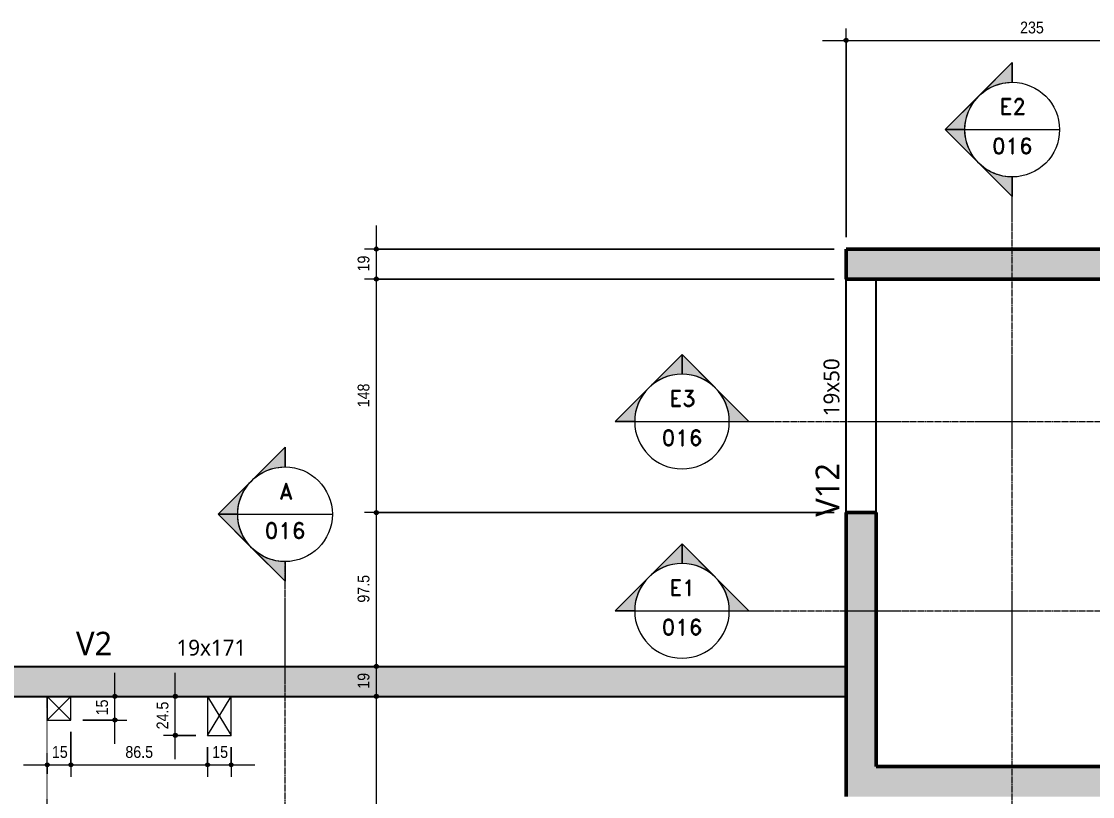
# Model space of a CAD drawing. Header units: centimetres. Extents: x -1139 to 26418, y -889 to 84390.
# Drawn here: x 2252 to 2931, y 327 to 818 of the extents above; entities that cross this region are included whole.
import ezdxf

# ---------------------------------------------------------------- set-up
doc = ezdxf.new("R2010")
doc.units = ezdxf.units.CM
doc.linetypes.add('Aligning Line', pattern=[0.635, 0.3175, -0.3175])
doc.linetypes.add('Centro de 6 mm', pattern=[1.32, 0.6, -0.24, 0.24, -0.24])
for name, color, linetype, lineweight in [('A-ANNO-DIMS', 7, 'Continuous', 9), ('A-ANNO-DIMS-50', 7, 'Continuous', 9), ('A-FLOR', 7, 'Continuous', 9), ('G-ANNO-SYMB', 7, 'Continuous', 9), ('S-BEAM', 7, 'Continuous', 9), ('S-BEAM-IDEN', 7, 'Continuous', 9), ('S-COLS', 7, 'Continuous', 9)]:
    doc.layers.add(name, color=color, linetype=linetype, lineweight=lineweight)
doc.layers.add('A-DETL', color=7, linetype='Continuous', lineweight=18, true_color=0x00a600)
doc.styles.add('Fira Sans_1', font='', dxfattribs={"width": 0.9, "height": 7.5})
doc.styles.add('Gadugi', font='gadugi.ttf', dxfattribs={"height": 15})
doc.styles.add('Gadugi_1', font='gadugi.ttf', dxfattribs={"height": 10})
doc.styles.add('RomanD', font='romand__.ttf', dxfattribs={"height": 10})
doc.styles.get('Fira Sans_1').set_extended_font_data('Fira Sans')
doc.dimstyles.new('PED_R80_1_5mm_ACIMA_As_ESQ__R00', dxfattribs={"dimscale": 30.48, "dimtxt": 10.229846, "dimasz": 0.328084, "dimexe": 0.246063, "dimexo": 0.246063, "dimgap": 0.049213, "dimtad": 1, "dimdec": 1, "dimrnd": 0.5, "dimdsep": 46, "dimtxsty": 'Fira Sans_1', "dimblk1": 'DOTSMALL', "dimblk2": 'DOTSMALL', "dimsah": 1, "dimcen": 0.09, "dimdle": 0.492126, "dimazin": 0, "dimtfac": 1, "dimtdec": 4, "dimtix": 1, "dimtmove": 0, "dimatfit": 3, "dimfxl": 1, "dimtvp": 1, "dimtolj": 1, "dimtzin": 0, "dimarcsym": 2})

# ---------------------------------------------------------------- blocks, each defined once
blk = doc.blocks.new('Corte - M_Cabeça do corte - Preenchida-2060824-PL400 - FORMA DO BARRILETE')
at = {"layer": 'G-ANNO-SYMB'}
h = blk.add_hatch(color=256, dxfattribs=at)
edge = h.paths.add_edge_path(flags=0)
edge.add_line((-0.6, 0.849), (-0.6, 0.6))
edge.add_arc((-0.6, 0), 0.6, 90, 135)
edge.add_line((-1.024, 0.424), (-0.6, 0.849))
h = blk.add_hatch(color=256, dxfattribs=at)
edge = h.paths.add_edge_path(flags=0)
edge.add_line((-0.6, 0.849), (-0.176, 0.424))
edge.add_arc((-0.6, 0), 0.6, 45, 90)
edge.add_line((-0.6, 0.6), (-0.6, 0.849))
h = blk.add_hatch(color=256, dxfattribs=at)
edge = h.paths.add_edge_path(flags=0)
edge.add_line((-1.449, 0), (-1.024, 0.424))
edge.add_arc((-0.6, 0), 0.6, 135, 180)
edge.add_line((-1.2, 0), (-1.449, 0))
h = blk.add_hatch(color=256, dxfattribs=at)
edge = h.paths.add_edge_path(flags=0)
edge.add_line((0.249, 0), (0, 0))
edge.add_arc((-0.6, 0), 0.6, 360, 405)
edge.add_line((-0.176, 0.424), (0.249, 0))
for p, q in [((-0.6, 0.849), (-1.449, 0)), ((-0.6, 0.849), (-1.024, 0.424)), ((-0.6, 0.849), (0.249, 0)), ((-0.6, 0.6), (-0.6, 0.849)), ((-0.6, 0.849), (-0.6, 0.6)), ((-0.176, 0.424), (-0.6, 0.849)), ((-1.024, 0.424), (-1.449, 0)), ((0.249, 0), (-0.176, 0.424)), ((-1.449, 0), (-1.2, 0)), ((0, 0), (0.249, 0)), ((-1.2, 0), (-1.449, 0)), ((0, 0), (0.249, 0))]:
    blk.add_line(p, q, dxfattribs=at)
for start, end in [(360, 180), (90, 135), (45, 90), (135, 180), (360, 45), (180, 360)]:
    blk.add_arc((-0.6, 0), 0.6, start, end, dxfattribs=at)
blk = doc.blocks.new('DIMBLOCK57-PL400 - FORMA DO BARRILETE')
at = {"layer": 'A-ANNO-DIMS-50', "true_color": 0x000032}
h = blk.add_hatch(color=178, dxfattribs=at)
edge = h.paths.add_edge_path(flags=0)
edge.add_arc((2775.1, 806.06), 1.25, 0, 360)
h = blk.add_hatch(color=178, dxfattribs=at)
edge = h.paths.add_edge_path(flags=0)
edge.add_arc((3010.1, 806.06), 1.25, 0, 360)
at = {"layer": 'A-ANNO-DIMS-50', "color": 178, "true_color": 0x000032}
for p, q in [((2775.1, 681.25), (2775.1, 813.56)), ((3010.1, 681.25), (3010.1, 813.56)), ((2760.1, 806.06), (3010.1, 806.06)), ((2775.1, 806.06), (2775.1, 681.25)), ((3010.1, 806.06), (3010.1, 681.25))]:
    blk.add_line(p, q, dxfattribs=at)
for centre in [(2775.1, 806.06), (3010.1, 806.06)]:
    blk.add_circle(centre, 1.25, dxfattribs=at)
at = {"layer": 'A-ANNO-DIMS-50', "color": 0, "insert": (2885.38, 817.95), "char_height": 7.5, "width": 17.312, "attachment_point": 1, "line_spacing_factor": 1.049215, "style": 'Fira Sans_1'}
blk.add_mtext('235', dxfattribs=at)
blk = doc.blocks.new('_DotSmall')
at = {"color": 0, "linetype": 'ByBlock', "const_width": 0.5}
blk.add_lwpolyline([(-0.0625, 0, 1), (0.0625, 0, 1)], format="xyb", close=True, dxfattribs=at)
blk = doc.blocks.new('DIMBLOCK82-PL400 - FORMA DO BARRILETE')
at = {"layer": 'A-ANNO-DIMS-50', "true_color": 0x000032}
h = blk.add_hatch(color=178, dxfattribs=at)
edge = h.paths.add_edge_path(flags=0)
edge.add_arc((2477.24, 390.25), 1.25, 0, 360)
h = blk.add_hatch(color=178, dxfattribs=at)
edge = h.paths.add_edge_path(flags=0)
edge.add_arc((2477.24, 223.75), 1.25, 0, 360)
at = {"layer": 'A-ANNO-DIMS-50', "color": 178, "true_color": 0x000032}
for p, q in [((2482.98, 390.25), (2469.74, 390.25)), ((2477.24, 223.75), (2477.24, 390.25)), ((2477.24, 390.25), (2482.98, 390.25)), ((2482.98, 223.75), (2469.74, 223.75)), ((2477.24, 223.75), (2482.98, 223.75))]:
    blk.add_line(p, q, dxfattribs=at)
for centre in [(2477.24, 390.25), (2477.24, 223.75)]:
    blk.add_circle(centre, 1.25, dxfattribs=at)
at = {"layer": 'A-ANNO-DIMS-50', "color": 0, "insert": (2465.36, 296.18), "char_height": 7.5, "width": 25.9681, "attachment_point": 1, "rotation": 90, "line_spacing_factor": 1.049215, "style": 'Fira Sans_1'}
blk.add_mtext('166.5', dxfattribs=at)
blk = doc.blocks.new('DIMBLOCK83-PL400 - FORMA DO BARRILETE')
at = {"layer": 'A-ANNO-DIMS-50', "true_color": 0x000032}
h = blk.add_hatch(color=178, dxfattribs=at)
edge = h.paths.add_edge_path(flags=0)
edge.add_arc((2477.24, 409.25), 1.25, 0, 360)
h = blk.add_hatch(color=178, dxfattribs=at)
edge = h.paths.add_edge_path(flags=0)
edge.add_arc((2477.24, 390.25), 1.25, 0, 360)
at = {"layer": 'A-ANNO-DIMS-50', "color": 178, "true_color": 0x000032}
for p, q in [((2482.98, 409.25), (2469.74, 409.25)), ((2477.24, 390.25), (2477.24, 409.25)), ((2477.24, 409.25), (2482.98, 409.25)), ((2482.98, 390.25), (2469.74, 390.25)), ((2477.24, 390.25), (2482.98, 390.25))]:
    blk.add_line(p, q, dxfattribs=at)
for centre in [(2477.24, 409.25), (2477.24, 390.25)]:
    blk.add_circle(centre, 1.25, dxfattribs=at)
at = {"layer": 'A-ANNO-DIMS-50', "color": 0, "insert": (2465.36, 395.09), "char_height": 7.5, "width": 11.1741, "attachment_point": 1, "rotation": 90, "line_spacing_factor": 1.049215, "style": 'Fira Sans_1'}
blk.add_mtext('19', dxfattribs=at)
blk = doc.blocks.new('DIMBLOCK84-PL400 - FORMA DO BARRILETE')
at = {"layer": 'A-ANNO-DIMS-50', "true_color": 0x000032}
h = blk.add_hatch(color=178, dxfattribs=at)
edge = h.paths.add_edge_path(flags=0)
edge.add_arc((2477.24, 506.75), 1.25, 0, 360)
h = blk.add_hatch(color=178, dxfattribs=at)
edge = h.paths.add_edge_path(flags=0)
edge.add_arc((2477.24, 409.25), 1.25, 0, 360)
at = {"layer": 'A-ANNO-DIMS-50', "color": 178, "true_color": 0x000032}
for p, q in [((2767.6, 506.75), (2469.74, 506.75)), ((2477.24, 409.25), (2477.24, 506.75)), ((2477.24, 506.75), (2767.6, 506.75)), ((2482.98, 409.25), (2469.74, 409.25)), ((2477.24, 409.25), (2482.98, 409.25))]:
    blk.add_line(p, q, dxfattribs=at)
for centre in [(2477.24, 506.75), (2477.24, 409.25)]:
    blk.add_circle(centre, 1.25, dxfattribs=at)
at = {"layer": 'A-ANNO-DIMS-50', "color": 0, "insert": (2465.36, 449.67), "char_height": 7.5, "width": 19.9875, "attachment_point": 1, "rotation": 90, "line_spacing_factor": 1.049215, "style": 'Fira Sans_1'}
blk.add_mtext('97.5', dxfattribs=at)
blk = doc.blocks.new('DIMBLOCK85-PL400 - FORMA DO BARRILETE')
at = {"layer": 'A-ANNO-DIMS-50', "true_color": 0x000032}
h = blk.add_hatch(color=178, dxfattribs=at)
edge = h.paths.add_edge_path(flags=0)
edge.add_arc((2477.24, 654.75), 1.25, 0, 360)
h = blk.add_hatch(color=178, dxfattribs=at)
edge = h.paths.add_edge_path(flags=0)
edge.add_arc((2477.24, 506.75), 1.25, 0, 360)
at = {"layer": 'A-ANNO-DIMS-50', "color": 178, "true_color": 0x000032}
for p, q in [((2767.6, 654.75), (2469.74, 654.75)), ((2477.24, 506.75), (2477.24, 654.75)), ((2477.24, 654.75), (2767.6, 654.75)), ((2767.6, 506.75), (2469.74, 506.75)), ((2477.24, 506.75), (2767.6, 506.75))]:
    blk.add_line(p, q, dxfattribs=at)
for centre in [(2477.24, 654.75), (2477.24, 506.75)]:
    blk.add_circle(centre, 1.25, dxfattribs=at)
at = {"layer": 'A-ANNO-DIMS-50', "color": 0, "insert": (2465.36, 573.47), "char_height": 7.5, "width": 17.4694, "attachment_point": 1, "rotation": 90, "line_spacing_factor": 1.049215, "style": 'Fira Sans_1'}
blk.add_mtext('148', dxfattribs=at)
blk = doc.blocks.new('DIMBLOCK86-PL400 - FORMA DO BARRILETE')
at = {"layer": 'A-ANNO-DIMS-50', "true_color": 0x000032}
h = blk.add_hatch(color=178, dxfattribs=at)
edge = h.paths.add_edge_path(flags=0)
edge.add_arc((2477.24, 673.75), 1.25, 0, 360)
h = blk.add_hatch(color=178, dxfattribs=at)
edge = h.paths.add_edge_path(flags=0)
edge.add_arc((2477.24, 654.75), 1.25, 0, 360)
at = {"layer": 'A-ANNO-DIMS-50', "color": 178, "true_color": 0x000032}
for p, q in [((2477.24, 654.75), (2477.24, 688.75)), ((2767.6, 673.75), (2469.74, 673.75)), ((2477.24, 673.75), (2767.6, 673.75)), ((2767.6, 654.75), (2469.74, 654.75)), ((2477.24, 654.75), (2767.6, 654.75))]:
    blk.add_line(p, q, dxfattribs=at)
for centre in [(2477.24, 673.75), (2477.24, 654.75)]:
    blk.add_circle(centre, 1.25, dxfattribs=at)
at = {"layer": 'A-ANNO-DIMS-50', "color": 0, "insert": (2465.36, 659.59), "char_height": 7.5, "width": 11.1741, "attachment_point": 1, "rotation": 90, "line_spacing_factor": 1.049215, "style": 'Fira Sans_1'}
blk.add_mtext('19', dxfattribs=at)
blk = doc.blocks.new('DIMBLOCK143-PL400 - FORMA DO BARRILETE')
at = {"layer": 'A-ANNO-DIMS-50', "true_color": 0x000032}
h = blk.add_hatch(color=178, dxfattribs=at)
edge = h.paths.add_edge_path(flags=0)
edge.add_arc((2268.6, 346.86), 1.25, 0, 360)
h = blk.add_hatch(color=178, dxfattribs=at)
edge = h.paths.add_edge_path(flags=0)
edge.add_arc((2283.6, 346.86), 1.25, 0, 360)
at = {"layer": 'A-ANNO-DIMS-50', "color": 178, "true_color": 0x000032}
for p, q in [((2283.6, 367.75), (2283.6, 339.36)), ((2283.6, 346.86), (2283.6, 367.75)), ((2268.6, 341.13), (2268.6, 354.36)), ((2253.6, 346.86), (2283.6, 346.86)), ((2268.6, 346.86), (2268.6, 341.13))]:
    blk.add_line(p, q, dxfattribs=at)
for centre in [(2268.6, 346.86), (2283.6, 346.86)]:
    blk.add_circle(centre, 1.25, dxfattribs=at)
at = {"layer": 'A-ANNO-DIMS-50', "color": 0, "insert": (2271.57, 358.75), "char_height": 7.5, "width": 10.8594, "attachment_point": 1, "line_spacing_factor": 1.049215, "style": 'Fira Sans_1'}
blk.add_mtext('15', dxfattribs=at)
blk = doc.blocks.new('DIMBLOCK144-PL400 - FORMA DO BARRILETE')
at = {"layer": 'A-ANNO-DIMS-50', "true_color": 0x000032}
h = blk.add_hatch(color=178, dxfattribs=at)
edge = h.paths.add_edge_path(flags=0)
edge.add_arc((2283.6, 346.86), 1.25, 0, 360)
h = blk.add_hatch(color=178, dxfattribs=at)
edge = h.paths.add_edge_path(flags=0)
edge.add_arc((2370.21, 346.86), 1.25, 0, 360)
at = {"layer": 'A-ANNO-DIMS-50', "color": 178, "true_color": 0x000032}
for p, q in [((2283.6, 367.75), (2283.6, 339.36)), ((2283.6, 346.86), (2283.6, 367.75)), ((2370.21, 358.03), (2370.21, 339.36)), ((2370.21, 346.86), (2370.21, 358.03)), ((2283.6, 346.86), (2370.21, 346.86))]:
    blk.add_line(p, q, dxfattribs=at)
for centre in [(2283.6, 346.86), (2370.21, 346.86)]:
    blk.add_circle(centre, 1.25, dxfattribs=at)
at = {"layer": 'A-ANNO-DIMS-50', "color": 0, "insert": (2318.12, 358.75), "char_height": 7.5, "width": 21.0892, "attachment_point": 1, "line_spacing_factor": 1.049215, "style": 'Fira Sans_1'}
blk.add_mtext('86.5', dxfattribs=at)
blk = doc.blocks.new('DIMBLOCK145-PL400 - FORMA DO BARRILETE')
at = {"layer": 'A-ANNO-DIMS-50', "true_color": 0x000032}
h = blk.add_hatch(color=178, dxfattribs=at)
edge = h.paths.add_edge_path(flags=0)
edge.add_arc((2370.21, 346.86), 1.25, 0, 360)
h = blk.add_hatch(color=178, dxfattribs=at)
edge = h.paths.add_edge_path(flags=0)
edge.add_arc((2385.21, 346.86), 1.25, 0, 360)
at = {"layer": 'A-ANNO-DIMS-50', "color": 178, "true_color": 0x000032}
for p, q in [((2370.21, 358.03), (2370.21, 339.36)), ((2370.21, 346.86), (2370.21, 358.03)), ((2385.21, 358.03), (2385.21, 339.36)), ((2385.21, 346.86), (2385.21, 358.03)), ((2370.21, 346.86), (2400.21, 346.86))]:
    blk.add_line(p, q, dxfattribs=at)
for centre in [(2370.21, 346.86), (2385.21, 346.86)]:
    blk.add_circle(centre, 1.25, dxfattribs=at)
at = {"layer": 'A-ANNO-DIMS-50', "color": 0, "insert": (2373.19, 358.75), "char_height": 7.5, "width": 10.8594, "attachment_point": 1, "line_spacing_factor": 1.049215, "style": 'Fira Sans_1'}
blk.add_mtext('15', dxfattribs=at)
blk = doc.blocks.new('DIMBLOCK146-PL400 - FORMA DO BARRILETE')
at = {"layer": 'A-ANNO-DIMS-50', "true_color": 0x000032}
h = blk.add_hatch(color=178, dxfattribs=at)
edge = h.paths.add_edge_path(flags=0)
edge.add_arc((2311.48, 390.25), 1.25, 0, 360)
h = blk.add_hatch(color=178, dxfattribs=at)
edge = h.paths.add_edge_path(flags=0)
edge.add_arc((2311.48, 375.25), 1.25, 0, 360)
at = {"layer": 'A-ANNO-DIMS-50', "color": 178, "true_color": 0x000032}
for p, q in [((2311.48, 360.25), (2311.48, 405.25)), ((2317.21, 390.25), (2303.98, 390.25)), ((2311.48, 390.25), (2317.21, 390.25)), ((2291.1, 375.25), (2318.98, 375.25)), ((2311.48, 375.25), (2291.1, 375.25))]:
    blk.add_line(p, q, dxfattribs=at)
for centre in [(2311.48, 390.25), (2311.48, 375.25)]:
    blk.add_circle(centre, 1.25, dxfattribs=at)
at = {"layer": 'A-ANNO-DIMS-50', "color": 0, "insert": (2299.6, 378.23), "char_height": 7.5, "width": 10.8594, "attachment_point": 1, "rotation": 90, "line_spacing_factor": 1.049215, "style": 'Fira Sans_1'}
blk.add_mtext('15', dxfattribs=at)
blk = doc.blocks.new('DIMBLOCK147-PL400 - FORMA DO BARRILETE')
at = {"layer": 'A-ANNO-DIMS-50', "true_color": 0x000032}
h = blk.add_hatch(color=178, dxfattribs=at)
edge = h.paths.add_edge_path(flags=0)
edge.add_arc((2349.8, 390.25), 1.25, 0, 360)
h = blk.add_hatch(color=178, dxfattribs=at)
edge = h.paths.add_edge_path(flags=0)
edge.add_arc((2349.8, 365.53), 1.25, 0, 360)
at = {"layer": 'A-ANNO-DIMS-50', "color": 178, "true_color": 0x000032}
for p, q in [((2349.8, 350.53), (2349.8, 405.25)), ((2355.53, 390.25), (2342.3, 390.25)), ((2349.8, 390.25), (2355.53, 390.25)), ((2362.71, 365.53), (2342.3, 365.53)), ((2349.8, 365.53), (2362.71, 365.53))]:
    blk.add_line(p, q, dxfattribs=at)
for centre in [(2349.8, 390.25), (2349.8, 365.53)]:
    blk.add_circle(centre, 1.25, dxfattribs=at)
at = {"layer": 'A-ANNO-DIMS-50', "color": 0, "insert": (2337.91, 369.36), "char_height": 7.5, "width": 20.4597, "attachment_point": 1, "rotation": 90, "line_spacing_factor": 1.049215, "style": 'Fira Sans_1'}
blk.add_mtext('24.5', dxfattribs=at)

msp = doc.modelspace()

# ---------------------------------------------------------------- hatches: boundary and pattern name
at = {"layer": 'S-BEAM', "true_color": 0xffffcc}
msp.add_hatch(color=7, dxfattribs=at).paths.add_polyline_path([(1988.6, 390.25), (2268.6, 390.25), (2268.6, 409.25), (1988.6, 409.25)], flags=0)
at = {"layer": 'S-BEAM', "true_color": 0xb4bee6}
msp.add_hatch(color=9, dxfattribs=at).paths.add_polyline_path([(2268.6, 390.25), (2775.1, 390.25), (2775.1, 409.25), (2268.6, 409.25)], flags=0)
at = {"layer": 'S-COLS', "true_color": 0x808080}
for points in [[(3010.1, 654.75), (3010.1, 673.75), (2775.1, 673.75), (2775.1, 654.75)], [(2775.1, 326.75), (3010.1, 326.75), (3010.1, 345.75), (2794.1, 345.75), (2794.1, 506.75), (2775.1, 506.75), (2775.1, 393.61)]]:
    msp.add_hatch(color=8, dxfattribs=at).paths.add_polyline_path(points, flags=0)

# ---------------------------------------------------------------- linework, layer by layer
at = {"lineweight": 18}
for p, q in [((2268.6, 375.25), (2283.6, 390.25)), ((2268.6, 390.25), (2283.6, 375.25)), ((2370.22, 365.54), (2385.21, 390.24)), ((2370.22, 390.24), (2385.21, 365.54))]:
    msp.add_line(p, q, dxfattribs=at)
at = {"layer": 'A-DETL', "color": 253, "linetype": 'Aligning Line', "true_color": 0xaaaaaa}
msp.add_line((2268.6, -370.75), (2268.6, 390.25), dxfattribs=at)
at = {"layer": 'A-FLOR', "lineweight": 18}
for p, q in [((2268.6, 390.25), (2268.6, 375.25)), ((2283.6, 375.25), (2283.6, 390.25)), ((2370.21, 390.25), (2370.21, 365.53)), ((2385.21, 365.53), (2385.21, 390.25)), ((2268.6, 375.25), (2283.6, 375.25)), ((2370.21, 365.53), (2385.21, 365.53))]:
    msp.add_line(p, q, dxfattribs=at)
at = {"layer": 'G-ANNO-SYMB'}
for p, q in [((2850.39, 749.48), (2910.39, 749.48)), ((2641.04, 564.47), (2701.04, 564.47)), ((2389.37, 505.68), (2449.37, 505.68)), ((2641.04, 444.47), (2701.04, 444.47))]:
    msp.add_line(p, q, dxfattribs=at)
at = {"layer": 'G-ANNO-SYMB', "linetype": 'Centro de 6 mm'}
for p, q in [((2880.39, 213.99), (2880.39, 719.48)), ((2701.04, 564.47), (3432.37, 564.47)), ((2419.37, -790.11), (2419.37, 475.68)), ((2701.04, 444.47), (3432.37, 444.47))]:
    msp.add_line(p, q, dxfattribs=at)
at = {"layer": 'S-BEAM', "lineweight": 25}
for p, q in [((2775.1, 506.75), (2775.1, 654.75)), ((2794.1, 506.75), (2794.1, 654.75)), ((1988.6, 409.25), (2268.6, 409.25)), ((2268.6, 409.25), (2775.1, 409.25)), ((1988.6, 390.25), (2268.6, 390.25)), ((2268.6, 390.25), (2775.1, 390.25))]:
    msp.add_line(p, q, dxfattribs=at)
at = {"layer": 'S-COLS', "lineweight": 50}
for p, q in [((2775.1, 654.75), (2775.1, 673.75)), ((2775.1, 673.75), (3010.1, 673.75)), ((3010.1, 654.75), (2775.1, 654.75)), ((2775.1, 326.75), (2775.1, 506.75)), ((2775.1, 506.75), (2794.1, 506.75)), ((2794.1, 506.75), (2794.1, 345.75)), ((2794.1, 345.75), (3010.1, 345.75))]:
    msp.add_line(p, q, dxfattribs=at)

# ---------------------------------------------------------------- block references
at = {"layer": 'G-ANNO-SYMB', "extrusion": (0, 0, -1), "xscale": 49.99999999999998, "yscale": 49.99999999999998, "zscale": 49.99999999999998, "rotation": 270.0000000000002}
for p in [(-2880.39, 719.48), (-2419.37, 475.68)]:
    msp.add_blockref('Corte - M_Cabeça do corte - Preenchida-2060824-PL400 - FORMA DO BARRILETE', p, dxfattribs=at)
at = {"layer": 'G-ANNO-SYMB', "xscale": 49.99999999999998, "yscale": 49.99999999999998, "zscale": 49.99999999999998}
for p in [(2701.04, 564.47), (2701.04, 444.47)]:
    msp.add_blockref('Corte - M_Cabeça do corte - Preenchida-2060824-PL400 - FORMA DO BARRILETE', p, dxfattribs=at)

# ---------------------------------------------------------------- texts
at = {"layer": 'G-ANNO-SYMB', "char_height": 10, "attachment_point": 1, "style": 'RomanD'}
for s, insert, width in [('E2', (2872.36, 769.11), 22.0464), ('016', (2867.58, 744.16), 33.6709), ('E3', (2663.01, 584.09), 22.0464), ('016', (2658.23, 559.14), 33.6709), ('A', (2415.8, 525.3), 11.2236), ('016', (2406.55, 500.36), 33.6709), ('E1', (2663.01, 464.09), 22.0464), ('016', (2658.23, 439.14), 33.6709)]:
    msp.add_mtext(s, dxfattribs=dict(at, insert=insert, width=width))
at = {"layer": 'S-BEAM-IDEN', "attachment_point": 1, "rotation": 90}
for s, insert, char_height, width, style in [('19x50', (2760.78, 567.82), 10, 44.8945, 'Gadugi_1'), ('V12', (2755.75, 504.12), 15, 44.0928, 'Gadugi')]:
    msp.add_mtext(s, dxfattribs=dict(at, insert=insert, char_height=char_height, width=width, style=style))
at = {"layer": 'S-BEAM-IDEN', "attachment_point": 1}
for s, insert, char_height, width, style in [('V2', (2286.85, 431.19), 15, 30.0633, 'Gadugi'), ('19x171', (2350.55, 426.16), 10, 54.1139, 'Gadugi_1')]:
    msp.add_mtext(s, dxfattribs=dict(at, insert=insert, char_height=char_height, width=width, style=style))

# ---------------------------------------------------------------- dimensions: what is measured, and where the dimension line sits
at = {"layer": 'A-ANNO-DIMS', "color": 178, "true_color": 0x000032}
for base, p1, p2, override, picture, middle in [((3010.1, 806.06), (2775.1, 673.75), (3010.1, 673.75), {"dimpost": '<>', "dimfxl": 235}, 'DIMBLOCK57-PL400 - FORMA DO BARRILETE', (2892.6, 811.38)), ((2283.6, 346.86), (2268.6, 348.63), (2283.6, 375.25), {"dimpost": '<>', "dimfxl": 30.556452}, 'DIMBLOCK143-PL400 - FORMA DO BARRILETE', (2276.1, 352.18)), ((2370.21, 346.86), (2283.6, 375.25), (2370.21, 365.53), {"dimpost": '<>', "dimfxl": 87.157226}, 'DIMBLOCK144-PL400 - FORMA DO BARRILETE', (2326.9, 352.18)), ((2385.21, 346.86), (2370.21, 365.53), (2385.21, 365.53), {"dimpost": '<>', "dimfxl": 15}, 'DIMBLOCK145-PL400 - FORMA DO BARRILETE', (2377.71, 352.18))]:
    dim = msp.add_linear_dim(base=base, p1=p1, p2=p2, dimstyle='PED_R80_1_5mm_ACIMA_As_ESQ__R00', override=override, dxfattribs=at)
    dim.commit()
    dim.dimension.update_dxf_attribs({"geometry": picture, "text_midpoint": middle})
for base, p1, p2, override, picture, middle in [((2477.24, 673.75), (2775.1, 654.75), (2775.1, 673.75), {"dimpost": '<>', "dimfxl": 19}, 'DIMBLOCK86-PL400 - FORMA DO BARRILETE', (2471.87, 664.25)), ((2477.24, 654.75), (2775.1, 506.75), (2775.1, 654.75), {"dimpost": '<>', "dimfxl": 148.000002}, 'DIMBLOCK85-PL400 - FORMA DO BARRILETE', (2471.93, 580.75)), ((2477.24, 506.75), (2475.48, 409.25), (2775.1, 506.75), {"dimpost": '<>', "dimfxl": 315.085778}, 'DIMBLOCK84-PL400 - FORMA DO BARRILETE', (2471.87, 458)), ((2477.24, 409.25), (2475.48, 390.25), (2475.48, 409.25), {"dimpost": '<>', "dimfxl": 19}, 'DIMBLOCK83-PL400 - FORMA DO BARRILETE', (2471.87, 399.75)), ((2311.48, 390.25), (2283.6, 375.25), (2309.71, 390.25), {"dimpost": '<>', "dimfxl": 30.116492}, 'DIMBLOCK146-PL400 - FORMA DO BARRILETE', (2306.17, 382.75)), ((2349.8, 390.25), (2370.21, 365.53), (2348.03, 390.25), {"dimpost": '<>', "dimfxl": 33.21279}, 'DIMBLOCK147-PL400 - FORMA DO BARRILETE', (2344.48, 377.89)), ((2477.24, 390.25), (2475.48, 223.75), (2475.48, 390.25), {"dimpost": '<>', "dimfxl": 166.5}, 'DIMBLOCK82-PL400 - FORMA DO BARRILETE', (2471.93, 307))]:
    dim = msp.add_linear_dim(base=base, p1=p1, p2=p2, angle=90, dimstyle='PED_R80_1_5mm_ACIMA_As_ESQ__R00', override=override, dxfattribs=at)
    dim.commit()
    dim.dimension.update_dxf_attribs({"geometry": picture, "text_midpoint": middle})

doc.saveas('drawing.dxf')
